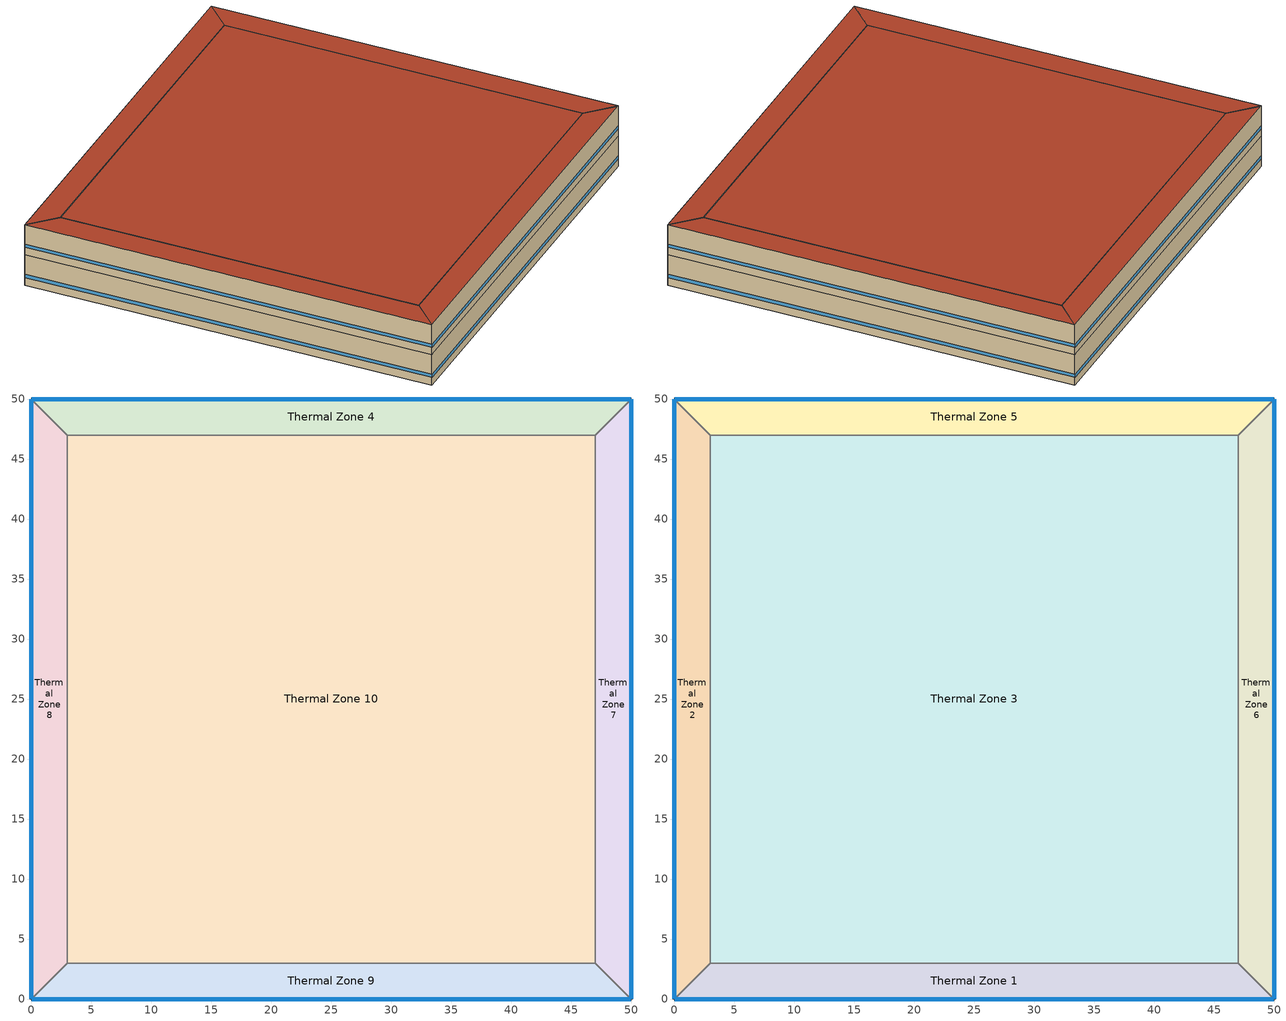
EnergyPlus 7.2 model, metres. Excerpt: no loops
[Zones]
Thermal Zone 10
 floor ground (000_ExtSlabCarpet_4in_ClimateZone 1-8): 3,3 3,47 47,47 47,3 z0
 wall to Thermal Zone 7 (000_Interior Wall): 47,3 47,47 z0:4
 wall to Thermal Zone 8 (000_Interior Wall): 3,47 3,3 z0:4
 wall to Thermal Zone 9 (000_Interior Wall): 3,3 47,3 z0:4
 wall to Thermal Zone 4 (000_Interior Wall): 47,47 3,47 z0:4
Thermal Zone 4
 floor ground (000_ExtSlabCarpet_4in_ClimateZone 1-8): 0,50 50,50 47,47 3,47 z0
 wall outside (ASHRAE_189.1-2009_ExtWall_SteelFrame_ClimateZone 4-8): 50,50 0,50 z0:4
 wall to Thermal Zone 8 (000_Interior Wall): 0,50 3,47 z0:4
 wall to Thermal Zone 7 (000_Interior Wall): 47,47 50,50 z0:4
 window (ASHRAE_189.1-2009_ExtWindow_ClimateZone 4-5): 49.97,50 0.03,50 z1:1.4
Thermal Zone 9
 floor ground (000_ExtSlabCarpet_4in_ClimateZone 1-8): 50,0 0,0 3,3 47,3 z0
 wall outside (ASHRAE_189.1-2009_ExtWall_SteelFrame_ClimateZone 4-8): 0,0 50,0 z0:4
 wall to Thermal Zone 8 (000_Interior Wall): 3,3 0,0 z0:4
 wall to Thermal Zone 7 (000_Interior Wall): 50,0 47,3 z0:4
 window (ASHRAE_189.1-2009_ExtWindow_ClimateZone 4-5): 0.03,0 49.97,0 z1:1.4
Thermal Zone 8
 floor ground (000_ExtSlabCarpet_4in_ClimateZone 1-8): 0,0 0,50 3,47 3,3 z0
 wall outside (ASHRAE_189.1-2009_ExtWall_SteelFrame_ClimateZone 4-8): 0,50 0,0 z0:4
 window (ASHRAE_189.1-2009_ExtWindow_ClimateZone 4-5): 0,49.97 0,0.03 z1:1.4
Thermal Zone 7
 floor ground (000_ExtSlabCarpet_4in_ClimateZone 1-8): 50,50 50,0 47,3 47,47 z0
 wall outside (ASHRAE_189.1-2009_ExtWall_SteelFrame_ClimateZone 4-8): 50,0 50,50 z0:4
 window (ASHRAE_189.1-2009_ExtWindow_ClimateZone 4-5): 50,0.03 50,49.97 z1:1.4
Thermal Zone 5
 floor to Thermal Zone 4 (000_Interior Floor): 0,50 50,50 47,47 3,47 z4
 wall outside (ASHRAE_189.1-2009_ExtWall_SteelFrame_ClimateZone 4-8): 50,50 0,50 z4:8
 wall to Thermal Zone 6 (000_Interior Wall): 47,47 50,50 z4:8
 wall to Thermal Zone 2 (000_Interior Wall): 0,50 3,47 z4:8
 wall to Thermal Zone 3 (000_Interior Wall): 3,47 47,47 z4:8
 window (ASHRAE_189.1-2009_ExtWindow_ClimateZone 4-5): 49.97,50 0.03,50 z5:5.4
 roof outside (ASHRAE_189.1-2009_ExtRoof_IEAD_ClimateZone 2-5): 3,47 47,47 50,50 0,50 z8
Thermal Zone 3
 floor to Thermal Zone 10 (000_Interior Floor): 3,3 3,47 47,47 47,3 z4
 wall to Thermal Zone 6 (000_Interior Wall): 47,3 47,47 z4:8
 wall to Thermal Zone 2 (000_Interior Wall): 3,47 3,3 z4:8
 wall to Thermal Zone 1 (000_Interior Wall): 3,3 47,3 z4:8
 roof outside (ASHRAE_189.1-2009_ExtRoof_IEAD_ClimateZone 2-5): 47,3 47,47 3,47 3,3 z8
Thermal Zone 6
 floor to Thermal Zone 7 (000_Interior Floor): 50,50 50,0 47,3 47,47 z4
 wall outside (ASHRAE_189.1-2009_ExtWall_SteelFrame_ClimateZone 4-8): 50,0 50,50 z4:8
 wall to Thermal Zone 1 (000_Interior Wall): 47,3 50,0 z4:8
 window (ASHRAE_189.1-2009_ExtWindow_ClimateZone 4-5): 50,0.03 50,49.97 z5:5.4
 roof outside (ASHRAE_189.1-2009_ExtRoof_IEAD_ClimateZone 2-5): 47,47 47,3 50,0 50,50 z8
Thermal Zone 2
 floor to Thermal Zone 8 (000_Interior Floor): 0,0 0,50 3,47 3,3 z4
 wall outside (ASHRAE_189.1-2009_ExtWall_SteelFrame_ClimateZone 4-8): 0,50 0,0 z4:8
 wall to Thermal Zone 1 (000_Interior Wall): 0,0 3,3 z4:8
 window (ASHRAE_189.1-2009_ExtWindow_ClimateZone 4-5): 0,49.97 0,0.03 z5:5.4
 roof outside (ASHRAE_189.1-2009_ExtRoof_IEAD_ClimateZone 2-5): 3,3 3,47 0,50 0,0 z8
Thermal Zone 1
 floor to Thermal Zone 9 (000_Interior Floor): 50,0 0,0 3,3 47,3 z4
 wall outside (ASHRAE_189.1-2009_ExtWall_SteelFrame_ClimateZone 4-8): 0,0 50,0 z4:8
 window (ASHRAE_189.1-2009_ExtWindow_ClimateZone 4-5): 0.03,0 49.97,0 z5:5.4
 roof outside (ASHRAE_189.1-2009_ExtRoof_IEAD_ClimateZone 2-5): 47,3 3,3 0,0 50,0 z8
[Site:Location]
Philadelphia International Ap_PA_USA Design_Conditions: Latitude {deg}=39.87; Longitude {deg}=-75.23; Time Zone {hr}=-5; Elevation {m}=2
[SizingPeriod:DesignDay] Day of Month=21; Dry-Bulb Temperature Range Modifier Type=DefaultMultipliers; Barometric Pressure {Pa}=101301; Rain Indicator=No; Snow Indicator=No; Daylight Saving Time Indicator=No
Name | Month | Day Type | Maximum Dry-Bulb Temperature {C} | Daily Dry-Bulb Temperature Range {deltaC} | Humidity Condition Type | Wetbulb or DewPoint at Maximum Dry-Bulb {C} | Wind Speed {m/s} | Wind Direction {deg} | Solar Model Indicator | Sky Clearness | Enthalpy at Maximum Dry-Bulb {J/kg} | ASHRAE Clear Sky Optical Depth for Beam Irradiance (taub) | ASHRAE Clear Sky Optical Depth for Diffuse Irradiance (taud)
Philadelphia International Ap Ann Htg 99% Condns DB | 1 | WinterDesignDay | -8.4 | 0 | Wetbulb | -8.4 | 5.2 | 290 | ASHRAEClearSky | 0
Philadelphia International Ap Ann Clg .4% Condns Enth=>MDB | 7 | SummerDesignDay | 31.7 | 9.4 | Enthalpy |  | 5 | 240 | ASHRAETau |  | 79100 | 0.55 | 1.776
Philadelphia International Ap Ann Clg .4% Condns DP=>MDB | 7 | SummerDesignDay | 28.1 | 9.4 | Dewpoint | 24.1 | 5 | 240 | ASHRAETau |  |  | 0.55 | 1.776
Philadelphia International Ap Ann Htg Wind 99.6% Condns WS=>MCDB | 1 | WinterDesignDay | 2.8 | 0 | Wetbulb | 2.8 | 12.7 | 290 | ASHRAEClearSky | 0
[Building]
Building 1
[Material] Thermal Absorptance=0.9
Name | Roughness | Thickness {m} | Conductivity {W/m-K} | Density {kg/m3} | Specific Heat {J/kg-K} | Solar Absorptance | Visible Absorptance
000_F16 Acoustic tile | MediumSmooth | 0.0191 | 0.06 | 368 | 590 | 0.7 | 0.7
000_G01a 19mm gypsum board | MediumSmooth | 0.019 | 0.16 | 800 | 1090 | 0.7 | 0.7
Wall Insulation [39] | MediumRough | 0.1184 | 0.045 | 265 | 836.8 | 0.7 | 0.7
Metal Decking | MediumSmooth | 0.0015 | 45.006 | 7680 | 418.4 | 0.7 | 0.3
Roof Insulation [21] | MediumRough | 0.2105 | 0.049 | 265 | 836.8 | 0.7 | 0.7
Roof Membrane | VeryRough | 0.0095 | 0.16 | 1121.29 | 1460 | 0.7 | 0.7
MAT-CC05 4 HW CONCRETE | Rough | 0.1016 | 1.311 | 2240 | 836.8 | 0.7 | 0.7
000_M11 100mm lightweight concrete | MediumRough | 0.1016 | 0.53 | 1280 | 840 | 0.7 | 0.7
1/2IN Gypsum | Smooth | 0.0127 | 0.16 | 784.9 | 830 | 0.92 | 0.92
[Material:AirGap]
Name | Thermal Resistance {m2-K/W}
000_F05 Ceiling air space resistance | 0.18
000_F04 Wall air space resistance | 0.15
[Material:NoMass] Thermal Absorptance=0.9; Solar Absorptance=0.7
Name | Roughness | Thermal Resistance {m2-K/W} | Visible Absorptance
MAT-SHEATH | Rough | 0.3626 | 0.7
CP02 CARPET PAD | VeryRough | 0.2165 | 0.8
[WindowMaterial:Glazing]
Theoretical Glass [207]: Optical Data Type=SpectralAverage; Thickness {m}=0.003; Solar Transmittance at Normal Incidence=0.3311; Front Side Solar Reflectance at Normal Incidence=0.6189; Back Side Solar Reflectance at Normal Incidence=0.6189; Visible Transmittance at Normal Incidence=0.44; Front Side Visible Reflectance at Normal Incidence=0.51; Back Side Visible Reflectance at Normal Incidence=0.51; Infrared Transmittance at Normal Incidence=0; Front Side Infrared Hemispherical Emissivity=0.9; Back Side Infrared Hemispherical Emissivity=0.9; Conductivity {W/m-K}=0.0133; Dirt Correction Factor for Solar and Visible Transmittance=1; Solar Diffusing=No
[Construction]
ASHRAE_189.1-2009_ExtWall_SteelFrame_ClimateZone 4-8: MAT-SHEATH, Wall Insulation [39], 1/2IN Gypsum
000_Interior Wall: 000_G01a 19mm gypsum board, 000_F04 Wall air space resistance, 000_G01a 19mm gypsum board
000_Interior Floor: 000_F16 Acoustic tile, 000_F05 Ceiling air space resistance, 000_M11 100mm lightweight concrete
000_ExtSlabCarpet_4in_ClimateZone 1-8: MAT-CC05 4 HW CONCRETE, CP02 CARPET PAD
ASHRAE_189.1-2009_ExtRoof_IEAD_ClimateZone 2-5: Roof Membrane, Roof Insulation [21], Metal Decking
ASHRAE_189.1-2009_ExtWindow_ClimateZone 4-5: Theoretical Glass [207]
[AvailabilityManager:Scheduled]
Name | Schedule
AvailabilityManager:Scheduled {ac760e25-2c13-4958-b7b2-4483c16903dd} | Schedule:Compact {46136399-d2b8-4057-bd66-d2c38d9e9e63}
AvailabilityManager:Scheduled {243bed36-d840-4ba3-8d48-4d71437bddd5} | Schedule:Compact {7a8b1858-8e3c-436d-880f-875a275892bc}
[Zone]
Thermal Zone 10; Thermal Zone 4; Thermal Zone 9; Thermal Zone 5; Thermal Zone 3; Thermal Zone 6; Thermal Zone 2; Thermal Zone 8; Thermal Zone 1; Thermal Zone 7
[Schedule:Compact]
Schedule:Compact {46136399-d2b8-4057-bd66-d2c38d9e9e63}; Schedule:Compact {7a8b1858-8e3c-436d-880f-875a275892bc}: Through: 12/31, For: AllDays, Until: 24:00, 1
